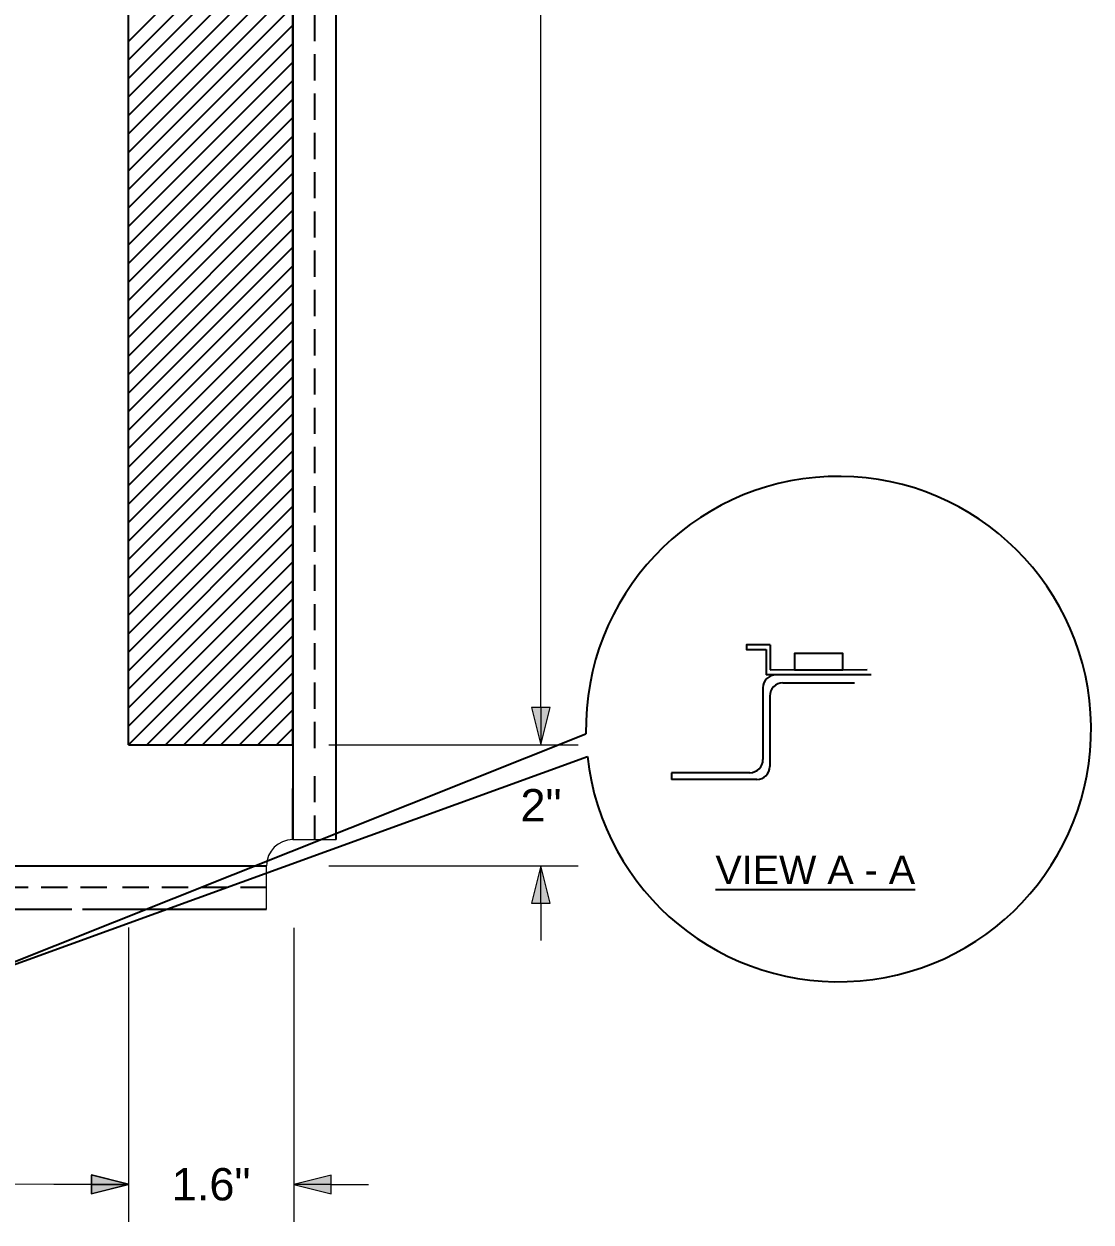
# Model space of a CAD drawing. Header units: inches. Extents: x -38 to 199, y -310 to 64.
# Drawn here: x 50.27 to 60.46, y 20.94 to 32.38 of the extents above; entities that cross this region are included whole.
import ezdxf
from ezdxf.enums import TextEntityAlignment as Align

# ---------------------------------------------------------------- set-up
doc = ezdxf.new("R2010")
doc.units = ezdxf.units.IN
doc.header["$MEASUREMENT"] = 0
doc.linetypes.add('HIDDEN', pattern=[0.375, 0.25, -0.125])
doc.layers.add('DIMENSION (ANSI)', color=7, linetype='Continuous', lineweight=9)
doc.styles.add('HELVLS', font='arial.ttf')
doc.styles.add('Note Text (ANSI)', font='arial.ttf')
doc.dimstyles.new('DIM_0', dxfattribs={"dimscale": 4.75, "dimtxt": 0.065, "dimasz": 0.075, "dimexe": 0.075, "dimexo": 0.125, "dimgap": 0.0625, "dimtad": 0, "dimtih": 1, "dimtoh": 1, "dimrnd": 1e-08, "dimzin": 0, "dimdsep": 46, "dimlunit": 5, "dimtxsty": 'Note Text (ANSI)', "dimblk": 'Filled-1', "dimcen": 0.09, "dimdle": 0.45, "dimclrd": 256, "dimclre": 256, "dimclrt": 256, "dimadec": 0, "dimazin": 1, "dimtm": 1e-09, "dimtfac": 1.263158, "dimtofl": 0, "dimtmove": 0, "dimatfit": 3, "dimfxl": 1, "dimfrac": 2, "dimtolj": 1, "dimtzin": 4, "dimlwd": -1, "dimlwe": -1, "dimarcsym": 0})

# ---------------------------------------------------------------- blocks, each defined once
blk = doc.blocks.new('Filled-1')
at = {"color": 0}
for p, q in [((0, 0), (-1, 0.25)), ((-1, 0.25), (-1, -0.25)), ((-1, 0), (0, 0)), ((-1, -0.25), (0, 0))]:
    blk.add_line(p, q, dxfattribs=at)
blk.add_solid([(-1, -0.25), (0, 0), (-1, 0.25)], dxfattribs=at)
blk = doc.blocks.new('*D92')
at = {"layer": 'DEFPOINTS', "color": 0, "transparency": 16777216}
for p in [(44.705, 24.34), (51.266, 24.344), (51.268, 21.298)]:
    blk.add_point(p, dxfattribs=at)
at = {"layer": 'DIMENSION (ANSI)', "transparency": 16777216}
for p, q in [((44.705, 23.746), (44.707, 20.938)), ((51.266, 23.75), (51.268, 20.942)), ((45.063, 21.294), (47.332, 21.296)), ((50.912, 21.298), (48.642, 21.297))]:
    blk.add_line(p, q, dxfattribs=at)
at = {"layer": 'DIMENSION (ANSI)', "transparency": 16777216, "xscale": 0.35625, "yscale": 0.35625, "zscale": 0.35625}
for p, rotation in [((44.707, 21.294), 180.0398205485757), ((51.268, 21.298), 0.03982054857575947)]:
    blk.add_blockref('Filled-1', p, dxfattribs=dict(at, rotation=rotation))
at = {"layer": 'DIMENSION (ANSI)', "transparency": 16777216, "insert": (47.987, 21.296), "char_height": 0.3088, "attachment_point": 5, "style": 'Note Text (ANSI)'}
blk.add_mtext('\\A1;6.5"', dxfattribs=at)
blk = doc.blocks.new('*D93')
at = {"layer": 'DEFPOINTS', "color": 0, "transparency": 16777216}
for p in [(52.836, 49.34), (52.586, 25.496), (55.208, 25.496)]:
    blk.add_point(p, dxfattribs=at)
at = {"layer": 'DIMENSION (ANSI)', "transparency": 16777216}
for p, q in [((53.43, 49.34), (55.564, 49.34)), ((55.208, 48.983), (55.208, 37.872)), ((55.208, 25.852), (55.208, 36.963)), ((53.18, 25.496), (55.564, 25.496))]:
    blk.add_line(p, q, dxfattribs=at)
at = {"layer": 'DIMENSION (ANSI)', "transparency": 16777216, "xscale": 0.35625, "yscale": 0.35625, "zscale": 0.35625}
for p, rotation in [((55.208, 49.34), 90), ((55.208, 25.496), 270)]:
    blk.add_blockref('Filled-1', p, dxfattribs=dict(at, rotation=rotation))
at = {"layer": 'DIMENSION (ANSI)', "transparency": 16777216, "insert": (55.208, 37.418), "char_height": 0.3088, "attachment_point": 5, "style": 'Note Text (ANSI)'}
blk.add_mtext('\\A1;23"', dxfattribs=at)
blk = doc.blocks.new('*D122')
at = {"layer": 'DEFPOINTS', "color": 0, "transparency": 16777216}
for p in [(52.836, 25.496), (52.586, 24.34), (55.208, 24.34)]:
    blk.add_point(p, dxfattribs=at)
at = {"layer": 'DIMENSION (ANSI)', "transparency": 16777216}
for p, q in [((55.208, 25.852), (55.208, 26.208)), ((53.43, 25.496), (55.564, 25.496)), ((53.18, 24.34), (55.564, 24.34)), ((55.208, 23.983), (55.208, 23.627))]:
    blk.add_line(p, q, dxfattribs=at)
at = {"layer": 'DIMENSION (ANSI)', "transparency": 16777216, "xscale": 0.35625, "yscale": 0.35625, "zscale": 0.35625}
for p, rotation in [((55.208, 25.496), 270), ((55.208, 24.34), 90)]:
    blk.add_blockref('Filled-1', p, dxfattribs=dict(at, rotation=rotation))
at = {"layer": 'DIMENSION (ANSI)', "transparency": 16777216, "insert": (55.208, 24.918), "char_height": 0.3088, "attachment_point": 5, "style": 'Note Text (ANSI)'}
blk.add_mtext('\\A1;2"', dxfattribs=at)

msp = doc.modelspace()

# ---------------------------------------------------------------- linework, layer by layer
for p, q in [((52.8358, 59.08955), (52.8358, 25.07736)), ((53.2508, 25.31553), (53.2508, 59.08955)), ((57.39923, 26.45006), (57.39923, 26.21258)), ((57.36119, 26.40548), (57.36119, 26.16376)), ((57.39923, 26.21258), (58.32505, 26.21287)), ((58.36309, 26.16404), (57.36119, 26.16376)), ((57.32915, 26.03875), (57.32915, 25.35399)), ((57.51942, 26.08636), (58.20486, 26.08637)), ((57.39435, 25.96136), (57.39435, 25.28875)), ((53.2508, 24.58955), (53.2508, 25.31553)), ((57.20415, 25.22899), (56.45372, 25.22899)), ((57.26935, 25.16375), (56.45372, 25.16375)), ((18.0858, 23.92455), (50.72399, 23.92455)), ((50.82708, 23.92455), (52.5858, 23.92455))]:
    msp.add_line(p, q)
at = {"linetype": 'HIDDEN'}
for p, q in [((53.0433, 59.08955), (53.0433, 25.3629)), ((53.0433, 25.19644), (53.0433, 24.58955)), ((51.05858, 24.13205), (18.0858, 24.13205)), ((52.5858, 24.13205), (51.18864, 24.13205))]:
    msp.add_line(p, q, dxfattribs=at)
at = {"color": 0}
for p, q in [((51.2658, 25.49569), (51.2658, 49.34411)), ((52.8358, 49.34411), (52.8358, 25.49569)), ((51.2658, 25.49569), (52.8358, 25.49569)), ((56.45372, 25.22899), (56.45372, 25.16375))]:
    msp.add_line(p, q, dxfattribs=at)
at = {"color": 0, "linetype": 'Continuous'}
for p, q in [((51.2658, 32.2132), (52.8358, 33.7832)), ((51.2658, 32.03643), (52.8358, 33.60643)), ((51.2658, 31.85965), (52.8358, 33.42965)), ((51.2658, 31.68287), (52.8358, 33.25287)), ((51.2658, 31.5061), (52.8358, 33.0761)), ((51.2658, 31.32932), (52.8358, 32.89932)), ((51.2658, 31.15254), (52.8358, 32.72254)), ((51.2658, 30.97577), (52.8358, 32.54577)), ((51.2658, 30.79899), (52.8358, 32.36899)), ((51.2658, 30.62221), (52.8358, 32.19221)), ((51.2658, 30.44544), (52.8358, 32.01544)), ((51.2658, 30.26866), (52.8358, 31.83866)), ((51.2658, 30.09188), (52.8358, 31.66188)), ((51.2658, 29.91511), (52.8358, 31.48511)), ((51.2658, 29.73833), (52.8358, 31.30833)), ((51.2658, 29.56155), (52.8358, 31.13155)), ((51.2658, 29.38478), (52.8358, 30.95478)), ((51.2658, 29.208), (52.8358, 30.778)), ((51.2658, 29.03122), (52.8358, 30.60122)), ((51.2658, 28.85445), (52.8358, 30.42445)), ((51.2658, 28.67767), (52.8358, 30.24767)), ((51.2658, 28.50089), (52.8358, 30.07089)), ((51.2658, 28.32412), (52.8358, 29.89412)), ((51.2658, 28.14734), (52.8358, 29.71734)), ((51.2658, 27.97056), (52.8358, 29.54056)), ((51.2658, 27.79379), (52.8358, 29.36379)), ((51.2658, 27.61701), (52.8358, 29.18701)), ((51.2658, 27.44023), (52.8358, 29.01023)), ((51.2658, 27.26346), (52.8358, 28.83346)), ((51.2658, 27.08668), (52.8358, 28.65668)), ((51.2658, 26.9099), (52.8358, 28.4799)), ((51.2658, 26.73313), (52.8358, 28.30313)), ((51.2658, 26.55635), (52.8358, 28.12635)), ((51.2658, 26.37957), (52.8358, 27.94957)), ((51.2658, 26.2028), (52.8358, 27.7728)), ((51.2658, 26.02602), (52.8358, 27.59602)), ((51.2658, 25.84924), (52.8358, 27.41924)), ((51.2658, 25.67247), (52.8358, 27.24247)), ((51.2658, 25.49569), (52.8358, 27.06569)), ((51.44257, 25.49569), (52.8358, 26.88891)), ((51.61935, 25.49569), (52.8358, 26.71214)), ((51.79613, 25.49569), (52.8358, 26.53536)), ((51.9729, 25.49569), (52.8358, 26.35858)), ((52.14968, 25.49569), (52.8358, 26.1818)), ((52.32646, 25.49569), (52.8358, 26.00503)), ((52.50323, 25.49569), (52.8358, 25.82825)), ((52.68001, 25.49569), (52.8358, 25.65147))]:
    msp.add_line(p, q, dxfattribs=at)
at = {"color": 7, "linetype": 'Continuous', "lineweight": 15}
for p, q in [((52.8358, 24.58955), (53.2508, 24.58955)), ((52.5858, 23.92455), (52.5858, 24.33955))]:
    msp.add_line(p, q, dxfattribs=at)
for points in [[(52.8358, 25.49569), (52.8358, 59.08955)], [(57.39923, 26.45006), (57.17311, 26.45006), (57.17311, 26.40548), (57.36119, 26.40548)], [(57.63106, 26.36783), (57.63106, 26.36783), (57.63099, 26.21266), (58.09329, 26.21247), (58.09335, 26.36764), (57.63106, 26.36783)], [(49.44503, 23.13139), (55.63812, 25.60136)], [(49.44503, 23.13139), (55.6518, 25.38512)], [(52.8358, 24.58955), (52.8358, 25.07736)], [(52.8358, 25.07736), (52.8358, 24.58955)], [(18.0858, 24.33955), (52.5858, 24.33955)]]:
    msp.add_lwpolyline(points)
for centre, radius, start, end in [((58.05092, 25.64545), 2.4132, 186.192963, 181.046908), ((57.45415, 26.03875), 0.125, 90.075976, 180), ((57.51935, 25.96136), 0.125, 89.969146, 180), ((57.20415, 25.35399), 0.125, 270, 0), ((57.26935, 25.28875), 0.125, 270, 0)]:
    msp.add_arc(centre, radius, start, end)
msp.add_arc((52.8358, 24.33955), 0.25, 90, 180, dxfattribs=at)
at = {"layer": 'DIMENSION (ANSI)'}
for p, q in [((51.2658, 23.75036), (51.2658, 20.94021)), ((52.8458, 23.7458), (52.8458, 20.94021)), ((50.90955, 21.29646), (50.5533, 21.29646)), ((53.20205, 21.29646), (53.5583, 21.29646))]:
    msp.add_line(p, q, dxfattribs=at)

# ---------------------------------------------------------------- block references
at = {"layer": 'DIMENSION (ANSI)', "xscale": 0.35625, "yscale": 0.35625, "zscale": 0.35625}
msp.add_blockref('Filled-1', (51.2658, 21.29646), dxfattribs=at)
at = {"layer": 'DIMENSION (ANSI)', "xscale": 0.35625, "yscale": 0.35625, "zscale": 0.35625, "rotation": 180}
msp.add_blockref('Filled-1', (52.8458, 21.29646), dxfattribs=at)

# ---------------------------------------------------------------- texts
at = {"style": 'HELVLS'}
msp.add_text('%%UVIEW A - A', height=0.2701807, dxfattribs=at).set_placement((57.829, 24.30126), align=Align.MIDDLE)
at = {"layer": 'DIMENSION (ANSI)', "insert": (52.0558, 21.29646), "char_height": 0.30875, "attachment_point": 5, "style": 'Note Text (ANSI)'}
msp.add_mtext('\\A1;1.6"', dxfattribs=at)

# ---------------------------------------------------------------- dimensions: what is measured, and where the dimension line sits
at = {"layer": 'DIMENSION (ANSI)'}
for base, p1, p2, text, picture, middle in [((55.20823, 25.49569), (52.8358, 49.33955), (52.5858, 25.49569), '23"', '*D93', (55.20823, 37.41762)), ((55.20823, 24.33955), (52.8358, 25.49569), (52.5858, 24.33955), '2"', '*D122', (55.20823, 24.91762))]:
    dim = msp.add_linear_dim(base=base, p1=p1, p2=p2, angle=90, text=text, dimstyle='DIM_0', override={"dimpost": '"', "dimtmove": 1}, dxfattribs=at)
    dim.commit()
    dim.dimension.update_dxf_attribs({"geometry": picture, "text_midpoint": middle})
dim = msp.add_aligned_dim(p1=(44.70456, 24.33955), p2=(51.2658, 24.34411), distance=-3.04572, text='6.5"', dimstyle='DIM_0', override={"dimpost": '"', "dimtmove": 1}, dxfattribs=at)
dim.commit()
dim.dimension.update_dxf_attribs({"geometry": '*D92', "text_midpoint": (47.98729, 21.29611)})

doc.saveas('drawing.dxf')
